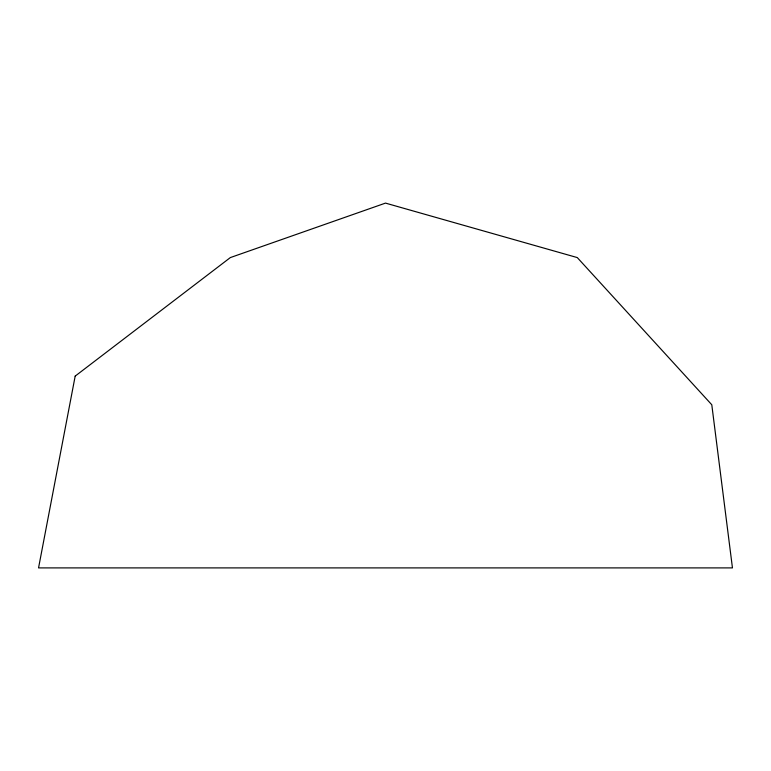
<?xml version="1.0" encoding="UTF-8"?>
<svg xmlns="http://www.w3.org/2000/svg" width="771" height="771" viewBox="0 0 771 771"><rect width="100%" height="100%" fill="white"/><g stroke="black" fill="none" stroke-linecap="round" stroke-linejoin="round"><path stroke-width="1.16" d="M75.182 376.113L38.55 567.899L732.45 567.899L711.787 404.756L577.286 257.581L385.5 203.101L230.336 257.581L75.182 376.113"/></g></svg>
